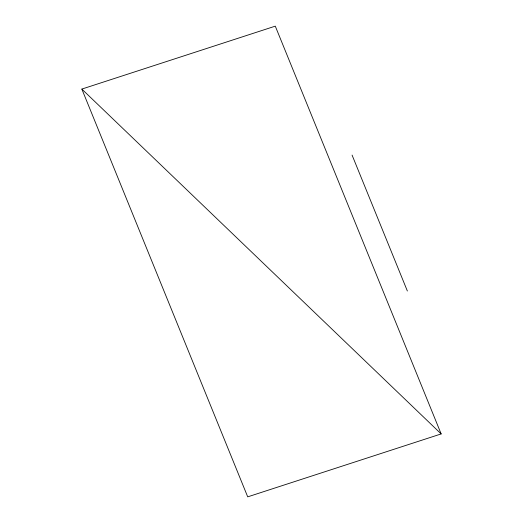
<?xml version="1.0" encoding="UTF-8"?>
<svg xmlns="http://www.w3.org/2000/svg" width="523" height="523" viewBox="0 0 523 523"><rect width="100%" height="100%" fill="white"/><g stroke="black" fill="none" stroke-linecap="round" stroke-linejoin="round"><path stroke-width="0.78" d="M81.843 89.073L275.288 26.15L441.157 433.927L247.712 496.85L81.843 89.073L441.157 433.927M352.071 155.083L407.365 291.01"/></g></svg>
